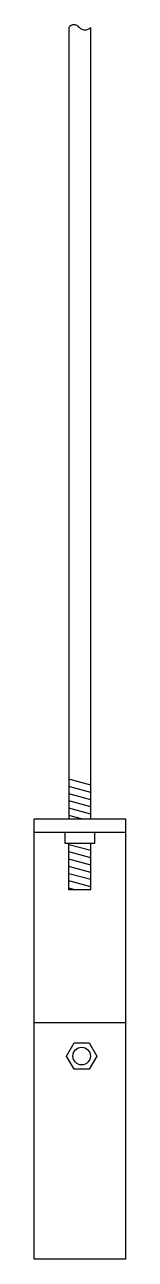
# Model space of a CAD drawing. Header units: millimetres. Extents: x -11 to 11, y -2 to 301.
import ezdxf

# ---------------------------------------------------------------- set-up
doc = ezdxf.new("R2010")
doc.units = ezdxf.units.MM
for name, color, linetype in [('I-DT-02', 185, 'Continuous'), ('I-DT-03', 8, 'Continuous'), ('wipess', 5, 'Continuous')]:
    doc.layers.add(name, color=color, linetype=linetype)

msp = doc.modelspace()

# ---------------------------------------------------------------- wipeouts: each hides what was drawn before it
msp.add_wipeout([(-2.69, 300), (-2.29, 300.43), (-1.44, 300.71), (-0.88, 300.63), (-0.53, 300.45), (-0.33, 300.28), (0.04, 299.91), (0.33, 299.71), (0.85, 299.5), (0.85, 299.5), (1.27, 299.5), (1.77, 299.49), (2.45, 299.8), (2.71, 300), (2.71, 106), (11.25, 106), (11.25, -2), (-11.25, -2), (-11.25, 106), (-2.7, 106)]).dxf.layer = 'wipess'

# ---------------------------------------------------------------- next in the draw order: linework, layer by layer
at = {"layer": 'I-DT-02'}
for points in [[(-2.7, 300), (-2.7, 106)], [(2.71, 106), (2.71, 300)], [(11.25, -2), (-11.25, -2), (-11.25, 106), (11.25, 106), (11.25, -2)], [(-2.7, 106), (2.71, 106)], [(11.32, 102.67), (-11.25, 102.67)], [(3.61, 102.66), (3.61, 99.96), (-3.59, 99.96), (-3.59, 102.66)], [(-2.68, 88.57), (-2.68, 99.96)], [(2.71, 88.57), (2.71, 99.96)], [(2.71, 88.57), (-2.68, 88.57)], [(11.32, 55.99), (-11.25, 55.99)], [(-3.26, 47.84), (-1.41, 51.04), (2.29, 51.04), (4.14, 47.84), (2.29, 44.64), (-1.41, 44.64), (-3.26, 47.84)]]:
    msp.add_lwpolyline(points, dxfattribs=at)
msp.add_circle((0.44, 47.84), 2.17, dxfattribs=at)
for centre, radius, start, end in [((-1.4, 299.18), 1.53, 35.343, 147.9749), ((1.32, 301.42), 1.98, 222.6929, 314.3079)]:
    msp.add_arc(centre, radius, start, end, dxfattribs=at)
at = {"layer": 'I-DT-03'}
for points in [[(2.71, 114.25), (-2.7, 115.69)], [(2.71, 112.47), (-2.7, 113.92)], [(2.71, 110.69), (-2.7, 112.15)], [(2.71, 108.92), (-2.7, 110.38)], [(2.71, 107.15), (-2.7, 108.59)], [(0.36, 106), (-2.7, 106.82)], [(2.71, 98.2), (-2.68, 99.64)], [(2.71, 96.41), (-2.68, 97.87)], [(2.71, 94.64), (-2.68, 96.1)], [(2.71, 92.87), (-2.68, 94.31)], [(2.71, 91.1), (-2.68, 92.54)], [(2.71, 89.33), (-2.68, 90.77)], [(-1.13, 88.57), (-2.68, 88.99)]]:
    msp.add_lwpolyline(points, dxfattribs=at)

doc.saveas('drawing.dxf')
